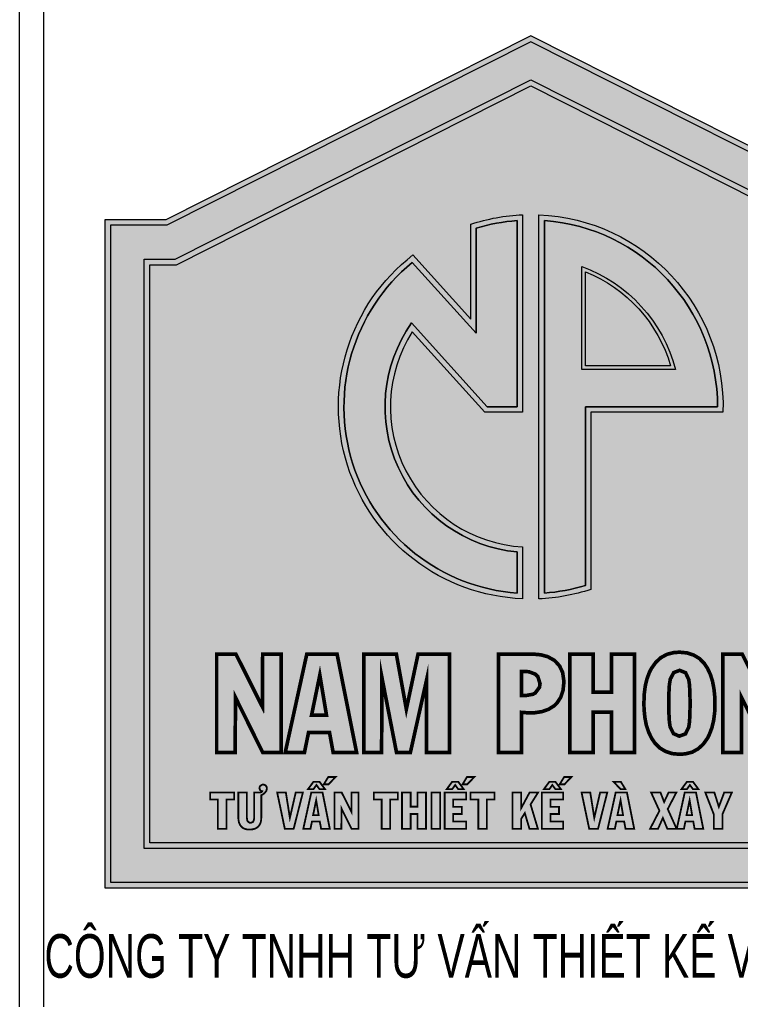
# Model space of a CAD drawing. Header units: millimetres. Extents: x 1832547 to 2001569, y -558009 to -417808.
# Drawn here: x 1998026 to 2000169, y -547328 to -544414 of the extents above; entities that cross this region are included whole.
import ezdxf
from ezdxf.enums import TextEntityAlignment as Align

# ---------------------------------------------------------------- set-up
doc = ezdxf.new("R2010")
doc.units = ezdxf.units.MM
doc.header["$MEASUREMENT"] = 0
doc.layers.get('0').update_dxf_attribs({"linetype": 'CONTINUOUS'})
doc.layers.add('CA.thay 145', color=145, linetype='CONTINUOUS', lineweight=18)
doc.layers.add('NP-HATCH', color=251, linetype='CONTINUOUS', lineweight=15)
doc.styles.add('VH01-VNAVANTH', font='Vhavan.ttf', dxfattribs={"width": 0.8})

# ---------------------------------------------------------------- blocks, each defined once
blk = doc.blocks.new('A$C2d76a15f')
at = {"true_color": 0xf67c37}
h = blk.add_hatch(color=30, dxfattribs=at)
h.dxf.hatch_style = 1
h.paths.add_polyline_path([(26594.47951325135, 11499.10161519989, 0.3930660674406394), (26118.45207761937, 12011.07757274849), (26118.45207761937, 10987.12565765128, 0.05605035453505971), (26231.22985539715, 11008.19836458345), (26231.22985539715, 11499.10161519988)], flags=0)
h.paths.add_polyline_path([(26221.22985539715, 11601.87939297766), (26221.22985539715, 11885.01925934406, -0.2472534304731358), (26478.62900041797, 11601.87939297766)], flags=0)
h.paths.add_polyline_path([(26231.22985539715, 11611.87939297766), (26231.22985539715, 11870.47695557818, -0.229223374032432), (26465.4974852702, 11611.87939297766)], flags=0)
h.paths.add_polyline_path([(26043.84028221668, 12011.07757274849, 0.05605035453506133), (25931.0625044389, 11990.00486581633), (25931.06250443881, 11701.3096375427), (25755.5987711003, 11896.00210111944, 0.6775154528713132), (26043.84028221668, 10987.12565765128), (26043.84028221668, 11100.28709304314, -0.5762315156543153), (25753.63939159336, 11729.71830299087), (25961.47930622888, 11499.10161519989), (26043.84028221653, 11499.10161519988)], flags=0)
h.paths.add_polyline_path([(26081.14617991803, 12502.32965086752), (25081.64718966879, 11998.03045040606), (24926.09163411323, 11998.03045040606), (24926.09163411323, 10192.20930646578), (27236.20072572282, 10192.20930646578), (27236.20072572282, 11998.03045040606), (27080.64517016726, 11998.03045040606)])
h.paths.add_polyline_path([(27058.43299744929, 11904.69711707272), (27142.86739238948, 11904.69711707272), (27142.86739238948, 10285.54263979911), (25019.42496744656, 10285.54263979911), (25019.42496744656, 11904.69711707272), (25103.85936238675, 11904.69711707272), (26081.14617991803, 12397.78912167761)], flags=16)
h.paths.add_polyline_path([(27054.86318397676, 11889.69711707272), (27127.86739238948, 11889.69711707272), (27127.86739238948, 10300.54263979911), (25034.42496744656, 10300.54263979911), (25034.42496744656, 11889.69711707272), (25107.42917585927, 11889.69711707272), (26081.14617991803, 12380.98796520066)], flags=0)
h.paths.add_polyline_path([(26609.26653657085, 11484.10161519989), (26246.22985539715, 11484.10161519988), (26246.22985539715, 10997.22165823666, -0.06899691601444842), (26103.45207761937, 10971.23936229782), (26103.45207761937, 12026.96386810196, -0.4101666006631289)], flags=0)
h.paths.add_polyline_path([(26594.47951325135, 11499.10161519989), (26231.22985539715, 11499.10161519988), (26231.22985539715, 11008.19836458345, -0.05605035453505969), (26118.45207761937, 10987.12565765128), (26118.45207761937, 12011.07757274849, -0.3930660674406394)], flags=0)
h.paths.add_polyline_path([(26058.84028221668, 12026.96386810196), (26058.84028221652, 11484.10161519988), (25954.80499969807, 11484.10161519989), (25755.39964407801, 11705.35941701108, 0.5716902962070296), (26058.84028221668, 11114.19184220433), (26058.84028221668, 10971.23936229782, -0.6987435964651451), (25757.28633201178, 11916.53533451979), (25916.06250443882, 11740.35918929057), (25916.0625044389, 12000.98157216312, -0.0689969160144503)], flags=0)
h.paths.add_polyline_path([(26043.84028221668, 12011.07757274849), (26043.84028221653, 11499.10161519988), (25961.47930622888, 11499.10161519989), (25753.63939159336, 11729.71830299087, 0.5762315156543153), (26043.84028221668, 11100.28709304314), (26043.84028221668, 10987.12565765128, -0.6775154528713121), (25755.5987711003, 11896.00210111944), (25931.06250443881, 11701.3096375427), (25931.0625044389, 11990.00486581633, -0.05605035453506133)], flags=0)
at = {"true_color": 0xfffc00}
h = blk.add_hatch(color=2, dxfattribs=at)
h.dxf.hatch_style = 1
h.paths.add_polyline_path([(26465.4974852702, 11611.87939297766, 0.229223374032432), (26231.22985539715, 11870.47695557818), (26231.22985539715, 11611.87939297766)], flags=0)
h.paths.add_polyline_path([(27127.86739238948, 11889.69711707272), (27054.86318397676, 11889.69711707272), (26081.14617991803, 12380.98796520066), (25107.42917585927, 11889.69711707272), (25034.42496744656, 11889.69711707272), (25034.42496744656, 10300.54263979911), (27127.86739238948, 10300.54263979911)])
h.paths.add_polyline_path([(26246.22985539715, 10997.22165823666, -0.06899691601444842), (26103.45207761937, 10971.23936229782), (26103.45207761937, 12026.96386810196, -0.4101666006631288), (26609.26653657085, 11484.10161519989), (26246.22985539715, 11484.10161519988)], flags=16)
h.paths.add_polyline_path([(26231.22985539715, 11008.19836458345, -0.05605035453505969), (26118.45207761937, 10987.12565765128), (26118.45207761937, 12011.07757274849, -0.3930660674406394), (26594.47951325135, 11499.10161519989), (26231.22985539715, 11499.10161519988)], flags=0)
h.paths.add_polyline_path([(26058.84028221668, 11114.19184220433), (26058.84028221668, 10971.23936229782, -0.6987435964651451), (25757.28633201178, 11916.53533451979), (25916.06250443882, 11740.35918929057), (25916.0625044389, 12000.98157216312, -0.06899691601445028), (26058.84028221668, 12026.96386810196), (26058.84028221652, 11484.10161519988), (25954.80499969807, 11484.10161519989), (25755.39964407801, 11705.35941701108, 0.5716902962070296)], flags=16)
h.paths.add_polyline_path([(26478.62900041797, 11601.87939297766), (26221.22985539715, 11601.87939297766), (26221.22985539715, 11885.01925934406, -0.2472534304731359)], flags=0)
h.paths.add_polyline_path([(26465.4974852702, 11611.87939297766), (26231.22985539715, 11611.87939297766), (26231.22985539715, 11870.47695557818, -0.229223374032432)], flags=0)
h.paths.add_polyline_path([(26043.84028221668, 11100.28709304314), (26043.84028221668, 10987.12565765128, -0.6775154528713122), (25755.5987711003, 11896.00210111944), (25931.06250443881, 11701.3096375427), (25931.0625044389, 11990.00486581633, -0.05605035453506133), (26043.84028221668, 12011.07757274849), (26043.84028221653, 11499.10161519988), (25961.47930622888, 11499.10161519989), (25753.63939159336, 11729.71830299087, 0.5762315156543153)], flags=0)
at = {"true_color": 0xf67c37}
h = blk.add_hatch(color=30, dxfattribs=at)
h.dxf.hatch_style = 1
h.paths.add_polyline_path([(26231.22985539715, 11499.10161519988), (26594.47951325135, 11499.10161519989, 0.3930660674406394), (26118.45207761937, 12011.07757274849), (26118.45207761937, 10987.12565765128, 0.05605035453505967), (26231.22985539715, 11008.19836458345)])
h.paths.add_polyline_path([(26221.22985539715, 11601.87939297766), (26221.22985539715, 11885.01925934406, -0.2472534304731359), (26478.62900041797, 11601.87939297766)], flags=16)
h.paths.add_polyline_path([(26231.22985539715, 11611.87939297766), (26231.22985539715, 11870.47695557818, -0.229223374032432), (26465.4974852702, 11611.87939297766)], flags=0)
h.paths.add_polyline_path([(26043.84028221668, 12011.07757274849, 0.05605035453506133), (25931.0625044389, 11990.00486581633), (25931.06250443881, 11701.3096375427), (25755.5987711003, 11896.00210111944, 0.6775154528713132), (26043.84028221668, 10987.12565765128), (26043.84028221668, 11100.28709304314, -0.5762315156543153), (25753.63939159336, 11729.71830299087), (25961.47930622888, 11499.10161519989), (26043.84028221653, 11499.10161519988)])
at = {"true_color": 0xfffc00}
h = blk.add_hatch(color=2, dxfattribs=at)
h.dxf.hatch_style = 1
h.paths.add_polyline_path([(26465.4974852702, 11611.87939297766, 0.229223374032432), (26231.22985539715, 11870.47695557818), (26231.22985539715, 11611.87939297766)])
at = {"true_color": 0xf67c37}
h = blk.add_hatch(color=30, dxfattribs=at)
h.dxf.hatch_style = 1
h.paths.add_polyline_path([(25548.90761725081, 10819.50678139893), (25465.82444968227, 10819.50678139893), (25406.59290916671, 10549.18834146274), (25459.46401580133, 10549.18834146274), (25470.59477509291, 10604.04708368508), (25528.23620713794, 10604.04708368508), (25538.17438507698, 10549.18834146274), (25602.57377812046, 10549.18834146274)])
h.paths.add_polyline_path([(25478.94284456142, 10651.75033779147), (25501.60189026187, 10761.86534935371), (25519.88813766943, 10651.75033779147)], flags=16)
h.paths.add_polyline_path([(25672.14102369233, 10755.50491547286), (25712.2912625653, 10549.18834146274), (25750.45386585024, 10549.18834146274), (25794.97690301634, 10748.74695447445), (25794.97690301634, 10549.18834146274), (25858.18371470727, 10549.18834146274), (25858.18371470727, 10819.50678139893), (25771.52280308062, 10819.50678139893), (25739.32310655888, 10668.04894961115), (25711.89373544779, 10819.50678139893), (25622.84766111582, 10819.50678139893), (25622.84766111582, 10549.18834146274), (25671.3459694573, 10549.18834146274)])
h.paths.add_polyline_path([(26163.48454098812, 10700.64617325051), (26169.84497486905, 10719.72747489307), (26172.23013757438, 10742.78404771116), (26171.83261045663, 10747.55437312179), (26168.65239351628, 10769.02083746967), (26160.3043240473, 10786.90955776009), (26147.18592916837, 10801.22053399148), (26143.6081851105, 10803.6056966968), (26127.70710040828, 10812.35129328297), (26108.62579876569, 10817.51914581116), (26086.76180730027, 10819.50678139893), (25992.15035332263, 10819.50678139893), (25992.15035332263, 10549.18834146274), (26055.75469213108, 10549.18834146274), (26055.75469213108, 10659.30335302498), (26066.48792430515, 10658.50829878987), (26080.40137341957, 10657.71324455476), (26091.1346055934, 10658.11077167232), (26111.80601570651, 10661.29098861283), (26130.0922631136, 10667.6514224936), (26145.19829358056, 10677.19207331487), (26153.1488359318, 10684.74508854838)])
h.paths.add_polyline_path([(26055.75469213108, 10705.41649866115), (26055.75469213108, 10771.40600017499), (26066.88545142266, 10771.40600017499), (26076.02857512644, 10771.00847305743), (26093.91729541624, 10764.25051205903), (26100.6752564147, 10757.49255106063), (26106.63816317789, 10738.01372230052), (26105.04805470783, 10728.07554436169), (26093.51976829873, 10712.57198677711), (26087.15933441779, 10708.99424271913), (26066.88545142266, 10705.41649866115)], flags=16)
h.paths.add_polyline_path([(26365.8258438228, 10819.50678139893), (26302.61903213163, 10819.50678139893), (26302.61903213163, 10714.55962236488), (26252.53061532009, 10714.55962236488), (26252.53061532009, 10819.50678139893), (26188.9262765114, 10819.50678139893), (26188.9262765114, 10549.18834146274), (26252.53061532009, 10549.18834146274), (26252.53061532009, 10660.09840726008), (26302.61903213163, 10660.09840726008), (26302.61903213163, 10549.18834146274), (26365.8258438228, 10549.18834146274)])
h.paths.add_polyline_path([(26587.24844829983, 10684.34756143083), (26586.85092118232, 10701.44122748563), (26584.465758477, 10724.10027318616), (26580.49048730138, 10745.16921041648), (26574.52758053819, 10763.85298494148), (26566.57703818696, 10780.54912387871), (26558.22896871845, 10793.26999164042), (26544.71304672154, 10807.18344075478), (26528.81196201954, 10816.72409157606), (26510.52571461199, 10822.68699833936), (26489.85430449935, 10824.67463392712), (26473.95321979712, 10823.48205257446), (26455.26944527205, 10818.71172716382), (26438.57330633503, 10809.5686034601), (26424.65985722061, 10796.84773569839), (26412.73404369236, 10780.15159675887), (26407.16866404832, 10769.41836458722), (26400.41070304986, 10751.13211717978), (26395.64037763922, 10731.25576130211), (26392.85768781638, 10708.59671560158), (26392.06263358112, 10684.34756143083), (26392.46016069887, 10667.25389537604), (26394.84532340419, 10644.19732255796), (26398.82059457957, 10623.52591244519), (26405.18102846051, 10604.84213792019), (26413.13157081151, 10588.14599898295), (26421.87716739777, 10575.42513122125), (26435.39308939444, 10561.51168210688), (26451.29417409667, 10551.97103128561), (26469.58042150399, 10546.00812452231), (26489.85430449935, 10544.02048893454), (26505.75538920135, 10545.2130702872), (26524.83669084393, 10549.98339569784), (26541.13530266367, 10559.12651940157), (26555.04875177809, 10571.84738716327), (26566.97456530471, 10588.5435261005), (26572.14241783287, 10599.27675827444), (26578.90037883132, 10617.16547856434), (26583.67070424197, 10637.43936155955), (26586.4533940648, 10659.70088014254)])
h.paths.add_polyline_path([(26460.83482491796, 10713.76456812977), (26462.02740627051, 10735.23103247764), (26464.41256897583, 10749.54200870956), (26464.41256897583, 10750.33706294467), (26473.95321979712, 10768.62331035212), (26490.26465507237, 10774.74009858026), (26506.55044343661, 10768.22578323456), (26515.29604002264, 10749.14448159201), (26517.28367561044, 10734.83350536009), (26518.47625696322, 10713.36704101221), (26518.88200877968, 10683.74715840501), (26518.47625696322, 10654.53302761434), (26517.28367561044, 10633.06656326647), (26515.29604002264, 10619.1531141521), (26515.29604002264, 10618.75558703455), (26506.15291631909, 10600.07181250955), (26489.20591978578, 10593.87169182663), (26473.15816556209, 10600.86686674465), (26464.01504185831, 10619.55064126966), (26462.02740627051, 10633.46409038402), (26460.83482491796, 10655.32808184944), (26460.42901598558, 10684.95213392211)], flags=16)
h.paths.add_polyline_path([(26660.39343792958, 10700.24864613296), (26735.12853602961, 10549.18834146274), (26786.01200707642, 10549.18834146274), (26786.01200707642, 10819.50678139893), (26735.12853602961, 10819.50678139893), (26734.73100891209, 10674.409383492), (26661.98354639987, 10819.50678139893), (26609.11243976525, 10819.50678139893), (26609.11243976525, 10549.18834146274), (26659.99591081206, 10549.18834146274)])
h.paths.add_polyline_path([(26873.4679729381, 10710.58435118935), (26875.4556085259, 10732.05081553722), (26878.24637582282, 10748.39673827668), (26888.57400340529, 10768.22578323456), (26903.68003387226, 10774.58621711541), (26912.82315757604, 10773.39363576275), (26926.33907957271, 10760.67276800105), (26929.91682363081, 10747.95190023935), (26931.10940498336, 10722.90769183349), (26992.72610820423, 10722.90769183349), (26991.93105396897, 10740.79641212339), (26987.95578279359, 10762.26287647126), (26980.80029467762, 10780.94665099627), (26970.86211673881, 10796.45020858084), (26959.33383032971, 10807.97849498989), (26943.03521850997, 10817.12161869361), (26924.3514439849, 10822.68699833936), (26902.48745251948, 10824.67463392712), (26883.4061508769, 10823.08452545691), (26865.11990346958, 10817.51914581116), (26848.82129164984, 10808.37602210744), (26835.30536965293, 10795.25762722818), (26824.17461036321, 10778.16396117588), (26817.81417648064, 10764.25051205903), (26811.85126971745, 10745.96426465158), (26807.87599854184, 10725.29285453881), (26805.093308719, 10702.63380883828), (26804.29825448397, 10677.58960043243), (26804.69578160148, 10659.30335302498), (26807.08094430681, 10635.84925308934), (26811.45374259994, 10615.17784297657), (26817.81417648064, 10596.89159556912), (26825.76471883187, 10581.38803798455), (26828.94493577362, 10576.61771257197), (26842.06333065138, 10562.30673634199), (26857.5668882361, 10552.36855840316), (26875.85313564342, 10546.00812452231), (26896.92207287381, 10544.02048893454), (26907.65530504764, 10544.81554316965), (26926.73660669023, 10551.1759770505), (26936.67478462903, 10556.74135669625), (26951.78081509623, 10570.65480581061), (26964.50168285787, 10544.02048893454), (26990.34094549891, 10544.02048893454), (26990.34094549891, 10683.55250719572), (26903.68003387226, 10683.55250719572), (26903.68003387226, 10638.23441579466), (26935.48220327649, 10638.23441579466), (26935.08467615897, 10629.48881920849), (26927.929188043, 10609.61246333082), (26921.96628127958, 10601.26439386221), (26904.7089275882, 10593.86838513733), (26887.38142205252, 10600.4693396271), (26877.45722747979, 10619.07720445115), (26874.66055429087, 10634.25914461913), (26873.4679729381, 10656.12313608455), (26872.67291870307, 10684.34756143083)])
h.paths.add_polyline_path([(25395.06462275761, 10819.50678139893), (25344.57867882855, 10819.50678139893), (25343.78362459329, 10674.409383492), (25271.03616208107, 10819.50678139893), (25218.16505544645, 10819.50678139893), (25218.16505544645, 10549.18834146274), (25269.04852649326, 10549.18834146274), (25269.84358072852, 10700.24864613296), (25344.57867882855, 10549.18834146274), (25395.06462275761, 10549.18834146274)])
h = blk.add_hatch(color=30, dxfattribs=at)
h.dxf.hatch_style = 1
h.paths.add_polyline_path([(26860.7837389924, 10439.05578105475), (26841.00033766589, 10439.05578105475), (26841.00033766589, 10339.03355647091), (26859.89956463151, 10339.03355647091), (26860.23113001673, 10394.95758480177), (26888.08262238721, 10339.03355647091), (26906.98184935259, 10339.03355647091), (26906.98184935259, 10439.05578105475), (26888.08262238721, 10439.05578105475), (26887.75105700175, 10385.45271042142)])
h.paths.add_polyline_path([(25245.06561612919, 10419.71446690871), (25266.06475720205, 10419.71446690871), (25266.06475720205, 10439.05578105475), (25200.19376731035, 10439.05578105475), (25200.19376731035, 10419.71446690871), (25221.41395197342, 10419.71446690871), (25221.41395197342, 10339.03355647091), (25245.06561612919, 10339.03355647091)])
h.paths.add_polyline_path([(25338.89862018637, 10356.16443471456), (25340.33540352293, 10363.01678601201), (25340.88801249861, 10370.75331167043), (25340.88801249861, 10431.76134257681), (25345.52992789353, 10434.08230027434), (25350.4871061095, 10438.06959579586), (25354.70323688862, 10443.80821824492), (25356.14002022519, 10449.99743877166), (25355.47688945452, 10453.97622339599), (25353.37697534705, 10457.62344263495), (25349.95079969847, 10460.16544392272), (25345.86149327899, 10460.93909648856), (25343.54053558152, 10460.6075311032), (25338.01444582547, 10457.07083365936), (25336.24609710345, 10454.08674519111), (25335.58296633278, 10450.88161313262), (25338.01444582547, 10444.91343619613), (25340.44592531816, 10443.36613106444), (25343.20897019607, 10442.48195670348), (25341.66166506428, 10440.27152080107), (25338.78809839114, 10439.05578105475), (25321.2151329671, 10439.05578105475), (25321.2151329671, 10371.08487705579), (25320.99408937687, 10366.44296166074), (25319.33626245008, 10360.36426292912), (25317.34687013784, 10357.60121805112), (25311.48921499657, 10355.61182573895), (25308.06303934775, 10356.16443471456), (25303.3106021576, 10359.81165395352), (25302.20538420649, 10362.35365524129), (25301.21068805036, 10369.64809371922), (25301.21068805036, 10439.05578105475), (25277.5590238946, 10439.05578105475), (25277.5590238946, 10370.75331167043), (25278.11163287027, 10363.34835139737), (25279.54841620684, 10356.49600009992), (25281.97989569953, 10350.63834495854), (25285.40607134811, 10345.77538597325), (25289.60589956282, 10342.01764493916), (25294.91094572841, 10339.25460006115), (25301.21068805036, 10337.59677313435), (25308.61564832343, 10337.15468595387), (25309.05773550388, 10337.15468595387), (25316.35217398195, 10337.70729492947), (25322.65191630366, 10339.25460006115), (25328.06748426449, 10341.90712314404), (25332.59887786442, 10345.55434238301), (25332.81992145464, 10345.77538597325), (25336.35661889868, 10350.4173013683)])
h.paths.add_polyline_path([(25408.30630752187, 10439.05578105475), (25384.43359977588, 10439.05578105475), (25405.43274084874, 10339.03355647091), (25429.63701398018, 10339.03355647091), (25455.05702685774, 10439.05578105475), (25435.38414732645, 10439.05578105475), (25419.35848703398, 10369.42705012899)])
h.paths.add_polyline_path([(25500.70252824225, 10468.56510035186), (25484.23478076956, 10468.56510035186), (25469.2038166332, 10448.22909004973), (25484.23478076956, 10448.22909004973), (25492.30287181329, 10459.61283494712), (25500.70252824248, 10448.22909004973), (25515.73349237884, 10448.22909004973)])
h.paths.add_polyline_path([(25544.80072449543, 10481.71719397117), (25524.90680137369, 10481.71719397117), (25512.52836032025, 10461.49170546417), (25525.68045393959, 10461.49170546417)])
h.paths.add_polyline_path([(25509.10218467167, 10439.05578105475), (25478.15608203783, 10439.05578105475), (25456.16224480885, 10339.03355647091), (25475.83512434037, 10339.03355647091), (25480.03495255484, 10359.25904497792), (25501.47618080838, 10359.25904497792), (25505.23392184241, 10339.03355647091), (25529.1066295884, 10339.03355647091)])
h.paths.add_polyline_path([(25498.38157054502, 10376.94253219716), (25483.12956281821, 10376.94253219716), (25491.52921924739, 10417.72507459654)], flags=16)
h.paths.add_polyline_path([(25561.60003735357, 10439.05578105475), (25541.92715782229, 10439.05578105475), (25541.92715782229, 10339.03355647091), (25560.82638478791, 10339.03355647091), (25561.15795017312, 10394.95758480177), (25588.89892074838, 10339.03355647091), (25607.79814771399, 10339.03355647091), (25607.79814771399, 10439.05578105475), (25588.89892074838, 10439.05578105475), (25588.67787715815, 10385.45271042142)])
h.paths.add_polyline_path([(25715.99898513662, 10439.05578105475), (25650.12799524492, 10439.05578105475), (25650.12799524492, 10419.71446690871), (25671.34817990823, 10419.71446690871), (25671.34817990823, 10339.03355647091), (25694.99984406376, 10339.03355647091), (25694.99984406376, 10419.71446690871), (25715.99898513662, 10419.71446690871)])
h.paths.add_polyline_path([(25751.14491598494, 10439.05578105475), (25727.49325182917, 10439.05578105475), (25727.49325182917, 10339.03355647091), (25751.14491598494, 10339.03355647091), (25751.14491598494, 10380.03714246053), (25769.82309936033, 10380.03714246053), (25769.82309936033, 10339.03355647091), (25793.4747635161, 10339.03355647091), (25793.4747635161, 10439.05578105475), (25769.82309936033, 10439.05578105475), (25769.82309936033, 10400.26263096754), (25751.14491598494, 10400.26263096754)])
h.paths.add_polyline_path([(25832.04687001299, 10439.05578105475), (25808.39520585722, 10439.05578105475), (25808.39520585722, 10339.03355647091), (25832.04687001299, 10339.03355647091)])
h.paths.add_polyline_path([(25903.44394966074, 10439.05578105475), (25844.64635465666, 10439.05578105475), (25844.64635465666, 10339.03355647091), (25903.44394966074, 10339.03355647091), (25903.44394966074, 10359.25904497792), (25868.1874970172, 10359.25904497792), (25868.1874970172, 10380.03714246053), (25891.83916117297, 10380.03714246053), (25891.83916117297, 10399.4889784017), (25868.1874970172, 10399.4889784017), (25868.1874970172, 10419.71446690871), (25903.44394966074, 10419.71446690871)])
h.paths.add_polyline_path([(25881.89219961198, 10468.56510035186), (25865.31393034429, 10468.56510035186), (25850.39348800293, 10448.22909004973), (25865.31393034429, 10448.22909004973), (25873.49254318303, 10459.61283494712), (25881.89219961222, 10448.22909004973), (25896.81264195334, 10448.22909004973)])
h.paths.add_polyline_path([(25925.99039586516, 10481.71719397117), (25905.98595094843, 10481.71719397117), (25893.71803168998, 10461.49170546417), (25906.87012530932, 10461.49170546417)])
h.paths.add_polyline_path([(25981.58285881066, 10439.05578105475), (25915.71186891896, 10439.05578105475), (25915.71186891896, 10419.71446690871), (25937.04257537727, 10419.71446690871), (25937.04257537727, 10339.03355647091), (25960.58371773781, 10339.03355647091), (25960.58371773781, 10419.71446690871), (25981.58285881066, 10419.71446690871)])
h.paths.add_polyline_path([(26054.85880897543, 10439.05578105475), (26031.20714481966, 10439.05578105475), (26031.20714481966, 10339.03355647091), (26054.85880897543, 10339.03355647091), (26054.85880897543, 10366.55348345586), (26064.80577053618, 10382.35810015806), (26077.7368205653, 10339.03355647091), (26100.83587574539, 10339.03355647091), (26080.61038723843, 10406.23080790403), (26101.27796292584, 10439.05578105475), (26077.95786415552, 10439.05578105475), (26054.85880897543, 10396.06280275297)])
h.paths.add_polyline_path([(26170.35408487613, 10439.05578105475), (26111.55648987204, 10439.05578105475), (26111.55648987204, 10339.03355647091), (26170.35408487613, 10339.03355647091), (26170.35408487613, 10359.25904497792), (26135.20815402781, 10359.25904497792), (26135.20815402781, 10380.03714246053), (26158.85981818358, 10380.03714246053), (26158.85981818358, 10399.4889784017), (26135.20815402781, 10399.4889784017), (26135.20815402781, 10419.71446690871), (26170.35408487613, 10419.71446690871)])
h.paths.add_polyline_path([(26148.8023348276, 10468.56510035186), (26132.33458735467, 10468.56510035186), (26117.30362321831, 10448.22909004973), (26132.33458735467, 10448.22909004973), (26140.40267839841, 10459.61283494712), (26148.8023348276, 10448.22909004973), (26163.83329896395, 10448.22909004973)])
h.paths.add_polyline_path([(26192.90053108054, 10481.71719397117), (26173.00660795904, 10481.71719397117), (26160.6281669056, 10461.49170546417), (26173.78026052494, 10461.49170546417)])
h.paths.add_polyline_path([(26291.37545053288, 10439.05578105475), (26271.70257100136, 10439.05578105475), (26255.67691070888, 10369.42705012899), (26244.62473119701, 10439.05578105475), (26220.75202345102, 10439.05578105475), (26241.75116452388, 10339.03355647091), (26265.95543765509, 10339.03355647091)])
h.paths.add_polyline_path([(26345.42060834658, 10439.05578105475), (26314.47450571297, 10439.05578105475), (26292.37014668877, 10339.03355647091), (26312.15354801551, 10339.03355647091), (26316.35337622998, 10359.25904497792), (26337.79460448329, 10359.25904497792), (26341.55234551732, 10339.03355647091), (26365.42505326331, 10339.03355647091)])
h.paths.add_polyline_path([(26327.84764292253, 10417.72507459654), (26334.69999421993, 10376.94253219716), (26319.44798649335, 10376.94253219716)], flags=16)
h.paths.add_polyline_path([(26328.62129548843, 10468.56510035186), (26308.72737236669, 10468.56510035186), (26327.84764292253, 10448.22909004973), (26340.99973654187, 10448.22909004973)])
h.paths.add_polyline_path([(26481.14137275423, 10439.05578105475), (26459.92118809115, 10439.05578105475), (26447.54274703771, 10412.97263740637), (26437.59578547696, 10439.05578105475), (26411.84420721395, 10439.05578105475), (26434.72221880382, 10388.76836427528), (26408.97064054081, 10339.03355647091), (26430.74343417933, 10339.03355647091), (26444.1165713889, 10369.09548474363), (26456.49501244257, 10339.03355647091), (26481.91502532013, 10339.03355647091), (26457.48970859846, 10393.5208014652)])
h.paths.add_polyline_path([(26535.18653056816, 10439.05578105475), (26504.24042793432, 10439.05578105475), (26482.24659070558, 10339.03355647091), (26501.91947023686, 10339.03355647091), (26506.11929845157, 10359.25904497792), (26527.67104849987, 10359.25904497792), (26531.3182677389, 10339.03355647091), (26555.1909754849, 10339.03355647091)])
h.paths.add_polyline_path([(26517.61356514389, 10417.72507459654), (26524.46591644151, 10376.94253219716), (26509.21390871493, 10376.94253219716)], flags=16)
h.paths.add_polyline_path([(26526.78687413898, 10468.56510035186), (26510.31912666605, 10468.56510035186), (26495.28816252969, 10448.22909004973), (26510.31912666605, 10448.22909004973), (26518.38721770979, 10459.61283494712), (26526.78687413898, 10448.22909004973), (26541.81783827533, 10448.22909004973)])
h.paths.add_polyline_path([(26585.58446914283, 10439.05578105475), (26560.71706524095, 10439.05578105475), (26584.36872939672, 10378.15827194349), (26584.36872939672, 10339.03355647091), (26607.90987175726, 10339.03355647091), (26607.90987175726, 10379.48453348493), (26633.66145002026, 10439.05578105475), (26612.66230894741, 10439.05578105475), (26597.9629101965, 10399.71002199194)])
h.paths.add_polyline_path([(26747.27785540395, 10382.80018733854), (26747.60942078917, 10390.75775658719), (26747.49889899417, 10394.84706300665), (26746.8357682235, 10402.36254507483), (26745.39898488693, 10409.21489637228), (26743.29907077946, 10415.40411689902), (26740.53602590155, 10420.93020665503), (26737.10985025274, 10425.90368743544), (26734.67837076028, 10428.44568872321), (26730.03645536512, 10432.31395155242), (26724.7314091993, 10435.29804002066), (26718.87375405803, 10437.39795412795), (26712.24244635086, 10438.61369387427), (26705.05852966801, 10439.05578105475), (26679.30695140501, 10439.05578105475), (26679.30695140501, 10339.03355647091), (26707.93209634115, 10339.03355647091), (26712.02140276063, 10339.25460006115), (26718.6527104678, 10340.24929621724), (26724.6208874043, 10342.34921032452), (26729.9259335699, 10345.33329879277), (26734.56784896505, 10349.3120834171), (26738.54663358931, 10354.28556419751), (26740.31498231133, 10357.15913087064), (26742.96750539424, 10362.57469883153), (26744.95689770625, 10368.65339756315), (26746.39368104282, 10375.39522706548)])
h.paths.add_polyline_path([(26702.95861556054, 10421.37229383551), (26705.05852966801, 10421.37229383551), (26705.39009505323, 10421.37229383551), (26711.46879378496, 10420.04603229407), (26716.11070917988, 10416.50933485022), (26719.5368848287, 10410.65167970884), (26720.75262457504, 10406.45185149428), (26721.74732073116, 10399.71002199194), (26722.07888611638, 10391.64193094816), (26722.07888611638, 10389.32097325063), (26721.85784252616, 10381.03183861661), (26721.08418996049, 10374.29000911428), (26719.97897200914, 10369.09548474363), (26719.31584123847, 10367.10609243146), (26716.11070917988, 10361.35895908521), (26711.46879378496, 10357.93278343648), (26705.61113864346, 10356.71704369015), (26702.95861556054, 10356.71704369015)], flags=16)
h.paths.add_polyline_path([(26783.30796061316, 10439.05578105475), (26759.65629645739, 10439.05578105475), (26759.65629645739, 10370.75331167043), (26760.09838363784, 10363.34835139737), (26761.53516697441, 10356.49600009992), (26763.9666464671, 10350.63834495854), (26767.39282211567, 10345.77538597325), (26771.70317212538, 10342.01764493916), (26777.00821829121, 10339.25460006115), (26783.30796061316, 10337.59677313435), (26790.602399091, 10337.15468595387), (26791.15500806667, 10337.15468595387), (26798.33892474951, 10337.70729492947), (26804.74918886646, 10339.25460006115), (26810.16475682728, 10341.90712314404), (26814.5464647531, 10345.43386366964), (26818.34336966625, 10350.4173013683), (26820.88537095393, 10356.16443471456), (26822.43267608573, 10363.01678601201), (26822.98528506117, 10370.75331167043), (26822.98528506117, 10431.76134257681), (26827.62720045633, 10434.08230027434), (26832.6006812367, 10438.17160669379), (26832.82172482693, 10438.39265028403), (26836.68998765619, 10443.80821824492), (26838.12677099276, 10449.99743877166), (26837.46364022209, 10453.97622339599), (26835.36372611485, 10457.62344263495), (26831.93755046603, 10460.16544392272), (26827.95876584178, 10460.93909648856), (26825.52728634909, 10460.6075311032), (26820.00119659304, 10457.07083365936), (26818.34336966625, 10454.08674519111), (26817.68023889558, 10450.88161313262), (26820.00119659304, 10444.91343619613), (26822.54319788072, 10443.36613106444), (26825.30624275887, 10442.48195670348), (26823.75893762707, 10440.27152080107), (26820.88537095393, 10439.05578105475), (26803.20188373466, 10439.05578105475), (26803.20188373466, 10371.08487705579), (26802.98084014444, 10366.44296166074), (26801.43353501287, 10360.36426292912), (26799.33362090564, 10357.60121805112), (26793.47596576413, 10355.61182573895), (26790.16031191055, 10356.16443471456), (26785.4078747204, 10359.81165395352), (26784.30265676928, 10362.35365524129), (26783.30796061316, 10369.64809371922)])
h.paths.add_polyline_path([(26983.0208443955, 10388.76836427503), (26950.74848022032, 10388.76836427503), (26950.74848022032, 10371.96905141675), (26962.57431229809, 10371.96905141675), (26962.24274691287, 10367.76922320218), (26959.81126742018, 10361.35895908521), (26956.82717895181, 10357.60121805112), (26951.30108919599, 10355.61182573895), (26949.09065329353, 10355.8328693292), (26944.11717251315, 10358.5959142072), (26941.02256224979, 10364.67461293882), (26940.58047506911, 10366.7745270461), (26939.80682250344, 10372.41113859723), (26939.364735323, 10379.81609887028), (26939.25421352777, 10389.09992966037), (26939.25421352777, 10392.9681924896), (26939.58577891322, 10400.92576173825), (26940.24890968389, 10407.55706944548), (26941.35412763501, 10412.75159381613), (26942.12778020091, 10415.2935951039), (26945.66447764471, 10420.70916306479), (26950.74848022032, 10422.47751178671), (26954.9483084348, 10421.70385922087), (26959.14813664951, 10417.28298741606), (26959.2586584445, 10417.17246562094), (26960.58491998607, 10411.64637586493), (26961.02700716652, 10403.35724123091), (26983.79449696116, 10403.35724123091), (26983.79449696116, 10405.56767713331), (26983.13136619049, 10413.08315920149), (26981.58406105893, 10419.82498870383), (26979.04205977101, 10425.57212205008), (26975.72640591743, 10430.65612462561), (26973.95805719564, 10432.53499514266), (26969.31614180048, 10436.29273617674), (26963.79005204443, 10438.94525925963), (26957.37978792749, 10440.49256439132), (26950.19587124464, 10441.04517336692), (26945.88552123494, 10440.82412977668), (26939.58577891322, 10439.60839003035), (26933.94916736194, 10437.28743233283), (26928.97568658157, 10433.8612566841), (26924.66533657186, 10429.32986308417), (26921.12863912479, 10423.803773323), (26919.69185579148, 10420.93020665503), (26917.59194168424, 10415.2935951039), (26915.93411475745, 10408.99385278204), (26914.71837501111, 10402.14150148458), (26913.94472244521, 10394.6260194164), (26913.72367885499, 10386.55792837263), (26913.83420065021, 10383.24227451902), (26914.27628783066, 10375.28470527035), (26915.38150578178, 10368.10078858754), (26916.92881091357, 10361.69052447057), (26919.02872502081, 10355.94339112431), (26921.79176989826, 10350.85938854982), (26925.21794554753, 10346.32799494885), (26929.85986094246, 10342.34921032452), (26935.16490710829, 10339.36512185627), (26941.35412763501, 10337.70729492947), (26948.0959571374, 10337.15468595387), (26953.06943791778, 10337.59677313435), (26959.2586584445, 10339.80720903676), (26963.79005204443, 10342.34921032452), (26968.65301102981, 10346.88060392445), (26973.29492642474, 10337.15468595387), (26983.0208443955, 10337.15468595387)])
h.paths.add_polyline_path([(26799.88622988108, 10333.39694491978), (26783.30796061316, 10333.39694491978), (26783.30796061316, 10315.71345770054), (26799.88622988108, 10315.71345770054)])
at = {"layer": 'NP-HATCH'}
h = blk.add_hatch(color=256, dxfattribs=at)
h.dxf.hatch_style = 1
h.paths.add_polyline_path([(27251.20072572282, 12013.03045040606), (27084.21498363979, 12013.03045040606), (26081.14617991803, 12519.13080734447), (25078.07737619626, 12013.03045040606), (24911.09163411323, 12013.03045040606), (24911.09163411323, 10177.20930646578), (27251.20072572282, 10177.20930646578)])
h.paths.add_polyline_path([(27236.20072572282, 10192.20930646578), (24926.09163411323, 10192.20930646578), (24926.09163411323, 11998.03045040606), (25081.64718966879, 11998.03045040606), (26081.14617991803, 12502.32965086752), (27080.64517016726, 11998.03045040606), (27236.20072572282, 11998.03045040606)], flags=16)
h.paths.add_polyline_path([(27142.86739238948, 10285.54263979911), (25019.42496744656, 10285.54263979911), (25019.42496744656, 11904.69711707272), (25103.85936238675, 11904.69711707272), (26081.14617991803, 12397.78912167761), (27058.43299744929, 11904.69711707272), (27142.86739238948, 11904.69711707272)], flags=0)
h.paths.add_polyline_path([(27127.86739238948, 10300.54263979911), (25034.42496744656, 10300.54263979911), (25034.42496744656, 11889.69711707272), (25107.42917585927, 11889.69711707272), (26081.14617991803, 12380.98796520066), (27054.86318397676, 11889.69711707272), (27127.86739238948, 11889.69711707272)], flags=0)
h.paths.add_polyline_path([(26246.22985539715, 10997.22165823666, -0.06899691601444846), (26103.45207761937, 10971.23936229782), (26103.45207761937, 12026.96386810196, -0.4101666006631289), (26609.26653657085, 11484.10161519989), (26246.22985539715, 11484.10161519988)], flags=0)
h.paths.add_polyline_path([(26231.22985539715, 11008.19836458345, -0.05605035453505969), (26118.45207761937, 10987.12565765128), (26118.45207761937, 12011.07757274849, -0.3930660674406394), (26594.47951325135, 11499.10161519989), (26231.22985539715, 11499.10161519988)], flags=0)
h.paths.add_polyline_path([(26058.84028221668, 10971.23936229782, -0.6987435964651448), (25757.28633201178, 11916.53533451979), (25916.06250443882, 11740.35918929057), (25916.0625044389, 12000.98157216312, -0.06899691601445034), (26058.84028221668, 12026.96386810196), (26058.84028221652, 11484.10161519988), (25954.80499969807, 11484.10161519989), (25755.39964407801, 11705.35941701108, 0.5716902962070296), (26058.84028221668, 11114.19184220433)], flags=0)
h.paths.add_polyline_path([(26043.84028221668, 10987.12565765128, -0.6775154528713118), (25755.5987711003, 11896.00210111944), (25931.06250443881, 11701.3096375427), (25931.0625044389, 11990.00486581633, -0.05605035453506133), (26043.84028221668, 12011.07757274849), (26043.84028221653, 11499.10161519988), (25961.47930622888, 11499.10161519989), (25753.63939159336, 11729.71830299087, 0.5762315156543151), (26043.84028221668, 11100.28709304314)], flags=0)
h.paths.add_polyline_path([(26478.62900041797, 11601.87939297766), (26221.22985539715, 11601.87939297766), (26221.22985539715, 11885.01925934406, -0.2472534304731359)], flags=0)
h.paths.add_polyline_path([(26465.4974852702, 11611.87939297766), (26231.22985539715, 11611.87939297766), (26231.22985539715, 11870.47695557818, -0.229223374032432)], flags=0)
h.paths.add_polyline_path([(26103.45207761937, 12026.96386810196), (26103.45207761937, 10971.23936229782, 0.06899691601444842), (26246.22985539715, 10997.22165823666), (26246.22985539715, 11484.10161519988), (26609.26653657085, 11484.10161519989, 0.4101666006631289)], flags=0)
h.paths.add_polyline_path([(26058.84028221668, 12026.96386810196, 0.06899691601445025), (25916.0625044389, 12000.98157216312), (25916.06250443882, 11740.35918929057), (25757.28633201178, 11916.53533451979, 0.6987435964651468), (26058.84028221668, 10971.23936229782), (26058.84028221668, 11114.19184220433, -0.5716902962070273), (25755.39964407801, 11705.35941701108), (25954.80499969807, 11484.10161519989), (26058.84028221652, 11484.10161519988)], flags=0)
h = blk.add_hatch(color=256, dxfattribs=at)
h.dxf.hatch_style = 1
h.paths.add_polyline_path([(25103.85936238675, 11904.69711707272), (25019.42496744656, 11904.69711707272), (25019.42496744656, 10285.54263979911), (27142.86739238948, 10285.54263979911), (27142.86739238948, 11904.69711707272), (27058.43299744929, 11904.69711707272), (26081.14617991803, 12397.78912167761)])
h.paths.add_polyline_path([(27127.86739238948, 11889.69711707272), (27054.86318397676, 11889.69711707272), (26081.14617991803, 12380.98796520066), (25107.42917585927, 11889.69711707272), (25034.42496744656, 11889.69711707272), (25034.42496744656, 10300.54263979911), (27127.86739238948, 10300.54263979911)], flags=16)
h.paths.add_polyline_path([(26058.84028221668, 12026.96386810196), (26058.84028221652, 11484.10161519988), (25954.80499969807, 11484.10161519989), (25755.39964407801, 11705.35941701108, 0.5716902962070296), (26058.84028221668, 11114.19184220433), (26058.84028221668, 10971.23936229782, -0.6987435964651451), (25757.28633201178, 11916.53533451979), (25916.06250443882, 11740.35918929057), (25916.0625044389, 12000.98157216312, -0.06899691601445028)], flags=0)
h.paths.add_polyline_path([(26103.45207761937, 12026.96386810196, -0.4101666006631288), (26609.26653657085, 11484.10161519989), (26246.22985539715, 11484.10161519988), (26246.22985539715, 10997.22165823666, -0.06899691601444842), (26103.45207761937, 10971.23936229782)], flags=0)
h.paths.add_polyline_path([(26043.84028221668, 12011.07757274849), (26043.84028221653, 11499.10161519988), (25961.47930622888, 11499.10161519989), (25753.63939159336, 11729.71830299087, 0.5762315156543153), (26043.84028221668, 11100.28709304314), (26043.84028221668, 10987.12565765128, -0.6775154528713122), (25755.5987711003, 11896.00210111944), (25931.06250443881, 11701.3096375427), (25931.0625044389, 11990.00486581633, -0.05605035453506135)], flags=0)
h.paths.add_polyline_path([(26118.45207761937, 12011.07757274849, -0.3930660674406394), (26594.47951325135, 11499.10161519989), (26231.22985539715, 11499.10161519988), (26231.22985539715, 11008.19836458345, -0.05605035453505968), (26118.45207761937, 10987.12565765128)], flags=0)
h.paths.add_polyline_path([(26221.22985539715, 11885.01925934406, -0.247253430473136), (26478.62900041797, 11601.87939297766), (26221.22985539715, 11601.87939297766)], flags=0)
h.paths.add_polyline_path([(26231.22985539715, 11870.47695557818, -0.229223374032432), (26465.4974852702, 11611.87939297766), (26231.22985539715, 11611.87939297766)], flags=0)
h = blk.add_hatch(color=256, dxfattribs=at)
h.dxf.hatch_style = 1
h.paths.add_polyline_path([(26103.45207761937, 12026.96386810196), (26103.45207761937, 10971.23936229782, 0.06899691601444842), (26246.22985539715, 10997.22165823666), (26246.22985539715, 11484.10161519988), (26609.26653657085, 11484.10161519989, 0.4101666006631289)])
h.paths.add_polyline_path([(26118.45207761937, 12011.07757274849), (26118.45207761937, 10987.12565765128, 0.05605035453505965), (26231.22985539715, 11008.19836458345), (26231.22985539715, 11499.10161519988), (26594.47951325135, 11499.10161519989, 0.3930660674406394)], flags=16)
h.paths.add_polyline_path([(26221.22985539715, 11885.01925934406, -0.247253430473136), (26478.62900041797, 11601.87939297766), (26221.22985539715, 11601.87939297766)], flags=0)
h.paths.add_polyline_path([(26231.22985539715, 11870.47695557818, -0.2292233740324321), (26465.4974852702, 11611.87939297766), (26231.22985539715, 11611.87939297766)], flags=0)
h.paths.add_polyline_path([(26058.84028221668, 12026.96386810196, 0.06899691601445025), (25916.0625044389, 12000.98157216312), (25916.06250443882, 11740.35918929057), (25757.28633201178, 11916.53533451979, 0.6987435964651451), (26058.84028221668, 10971.23936229782), (26058.84028221668, 11114.19184220433, -0.5716902962070296), (25755.39964407801, 11705.35941701108), (25954.80499969807, 11484.10161519989), (26058.84028221652, 11484.10161519988)])
h.paths.add_polyline_path([(26043.84028221668, 11100.28709304314, -0.5762315156543153), (25753.63939159336, 11729.71830299087), (25961.47930622888, 11499.10161519989), (26043.84028221653, 11499.10161519988), (26043.84028221668, 12011.07757274849, 0.05605035453506132), (25931.0625044389, 11990.00486581633), (25931.06250443881, 11701.3096375427), (25755.5987711003, 11896.00210111944, 0.6775154528713122), (26043.84028221668, 10987.12565765128)], flags=16)
h = blk.add_hatch(color=256, dxfattribs=at)
h.dxf.hatch_style = 1
h.paths.add_polyline_path([(26221.22985539715, 11885.01925934406), (26221.22985539715, 11601.87939297766), (26478.62900041797, 11601.87939297766, 0.2472534304731358)])
h.paths.add_polyline_path([(26231.22985539715, 11870.47695557818), (26231.22985539715, 11611.87939297766), (26465.4974852702, 11611.87939297766, 0.229223374032432)], flags=16)
at = {"linetype": 'Continuous', "lineweight": 18, "ltscale": 100}
for p, q in [((24676.75177632621, 545.7098463290749), (24676.75177632621, 19219.63984569728)), ((24743.30177632347, 545.7098463290749), (24743.30177632347, 19219.63984569728))]:
    blk.add_line(p, q, dxfattribs=at)
for points in [[(27251.20072572282, 12013.03045040606), (27084.21498363979, 12013.03045040606), (26081.14617991803, 12519.13080734447), (25078.07737619626, 12013.03045040606), (24911.09163411323, 12013.03045040606), (24911.09163411323, 10177.20930646578), (27251.20072572282, 10177.20930646578)], [(27236.20072572282, 11998.03045040606), (27080.64517016726, 11998.03045040606), (26081.14617991803, 12502.32965086752), (25081.64718966879, 11998.03045040606), (24926.09163411323, 11998.03045040606), (24926.09163411323, 10192.20930646578), (27236.20072572282, 10192.20930646578)], [(27142.86739238948, 10285.54263979911), (25019.42496744656, 10285.54263979911), (25019.42496744656, 11904.69711707272), (25103.85936238675, 11904.69711707272), (26081.14617991803, 12397.78912167761), (27058.43299744929, 11904.69711707272), (27142.86739238948, 11904.69711707272)], [(27127.86739238948, 10300.54263979911), (25034.42496744656, 10300.54263979911), (25034.42496744656, 11889.69711707272), (25107.42917585927, 11889.69711707272), (26081.14617991803, 12380.98796520066), (27054.86318397676, 11889.69711707272), (27127.86739238948, 11889.69711707272)]]:
    blk.add_lwpolyline(points, close=True)
for points in [[(26058.84028221668, 10971.23936229782, -0.6987435964651451), (25757.28633201178, 11916.53533451979), (25916.06250443882, 11740.35918929057), (25916.0625044389, 12000.98157216312, -0.06899691601445027), (26058.84028221668, 12026.96386810196), (26058.84028221652, 11484.10161519988), (25954.80499969807, 11484.10161519989), (25755.39964407801, 11705.35941701108, 0.5716902962070296), (26058.84028221668, 11114.19184220433)], [(26609.26653657085, 11484.10161519989), (26246.22985539715, 11484.10161519988), (26246.22985539715, 10997.22165823666, -0.06899691601444843), (26103.45207761937, 10971.23936229782), (26103.45207761937, 12026.96386810196, -0.4101666006631288)], [(26043.84028221668, 12011.07757274849, 0.05605035453506132), (25931.0625044389, 11990.00486581633), (25931.06250443881, 11701.3096375427), (25755.5987711003, 11896.00210111944, 0.6775154528713131), (26043.84028221668, 10987.12565765128), (26043.84028221668, 11100.28709304314, -0.5762315156543151), (25753.63939159336, 11729.71830299087), (25961.47930622888, 11499.10161519989), (26043.84028221653, 11499.10161519988)], [(26043.84028221668, 10987.12565765128, -0.6775154528713122), (25755.5987711003, 11896.00210111944), (25931.06250443881, 11701.3096375427), (25931.0625044389, 11990.00486581633, -0.05605035453506133), (26043.84028221668, 12011.07757274849), (26043.84028221653, 11499.10161519988), (25961.47930622888, 11499.10161519989), (25753.63939159336, 11729.71830299087, 0.5762315156543151), (26043.84028221668, 11100.28709304314)], [(26118.45207761937, 12011.07757274849), (26118.45207761937, 10987.12565765128, 0.05605035453505968), (26231.22985539715, 11008.19836458345), (26231.22985539715, 11499.10161519988), (26594.47951325135, 11499.10161519989, 0.3930660674406394)], [(26594.47951325135, 11499.10161519989), (26231.22985539715, 11499.10161519988), (26231.22985539715, 11008.19836458345, -0.05605035453505967), (26118.45207761937, 10987.12565765128), (26118.45207761937, 12011.07757274849, -0.3930660674406394)], [(26478.62900041797, 11601.87939297766), (26221.22985539715, 11601.87939297766), (26221.22985539715, 11885.01925934406, -0.2472534304731359)], [(26231.22985539715, 11611.87939297766), (26231.22985539715, 11870.47695557818, -0.229223374032432), (26465.4974852702, 11611.87939297766)], [(26465.4974852702, 11611.87939297766), (26231.22985539715, 11611.87939297766), (26231.22985539715, 11870.47695557818, -0.229223374032432)]]:
    blk.add_lwpolyline(points, format="xyb", close=True)
at = {"layer": 'NP-HATCH'}
for points, const_width in [([(26587.24844829983, 10684.34756143083), (26586.85092118232, 10701.44122748563), (26584.465758477, 10724.10027318616), (26580.49048730138, 10745.16921041648), (26574.52758053819, 10763.85298494148), (26566.57703818696, 10780.54912387871), (26558.22896871845, 10793.26999164042), (26544.71304672154, 10807.18344075478), (26528.81196201954, 10816.72409157606), (26510.52571461199, 10822.68699833936), (26489.85430449935, 10824.67463392712), (26473.95321979712, 10823.48205257446), (26455.26944527205, 10818.71172716382), (26438.57330633503, 10809.5686034601), (26424.65985722061, 10796.84773569839), (26412.73404369236, 10780.15159675887), (26407.16866404832, 10769.41836458722), (26400.41070304986, 10751.13211717978), (26395.64037763922, 10731.25576130211), (26392.85768781638, 10708.59671560158), (26392.06263358112, 10684.34756143083), (26392.46016069887, 10667.25389537604), (26394.84532340419, 10644.19732255796), (26398.82059457957, 10623.52591244519), (26405.18102846051, 10604.84213792019), (26413.13157081151, 10588.14599898295), (26421.87716739777, 10575.42513122125), (26435.39308939444, 10561.51168210688), (26451.29417409667, 10551.97103128561), (26469.58042150399, 10546.00812452231), (26489.85430449935, 10544.02048893454), (26505.75538920135, 10545.2130702872), (26524.83669084393, 10549.98339569784), (26541.13530266367, 10559.12651940157), (26555.04875177809, 10571.84738716327), (26566.97456530471, 10588.5435261005), (26572.14241783287, 10599.27675827444), (26578.90037883132, 10617.16547856434), (26583.67070424197, 10637.43936155955), (26586.4533940648, 10659.70088014254)], 10), ([(25395.06462275761, 10819.50678139893), (25344.57867882855, 10819.50678139893), (25343.78362459329, 10674.409383492), (25271.03616208107, 10819.50678139893), (25218.16505544645, 10819.50678139893), (25218.16505544645, 10549.18834146274), (25269.04852649326, 10549.18834146274), (25269.84358072852, 10700.24864613296), (25344.57867882855, 10549.18834146274), (25395.06462275761, 10549.18834146274)], 10), ([(25548.90761725081, 10819.50678139893), (25465.82444968227, 10819.50678139893), (25406.59290916671, 10549.18834146274), (25459.46401580133, 10549.18834146274), (25470.59477509291, 10604.04708368508), (25528.23620713794, 10604.04708368508), (25538.17438507698, 10549.18834146274), (25602.57377812046, 10549.18834146274)], 10), ([(25672.14102369233, 10755.50491547286), (25712.2912625653, 10549.18834146274), (25750.45386585024, 10549.18834146274), (25794.97690301634, 10748.74695447445), (25794.97690301634, 10549.18834146274), (25858.18371470727, 10549.18834146274), (25858.18371470727, 10819.50678139893), (25771.52280308062, 10819.50678139893), (25739.32310655888, 10668.04894961115), (25711.89373544779, 10819.50678139893), (25622.84766111582, 10819.50678139893), (25622.84766111582, 10549.18834146274), (25671.3459694573, 10549.18834146274)], 10), ([(26163.48454098812, 10700.64617325051), (26169.84497486905, 10719.72747489307), (26172.23013757438, 10742.78404771116), (26171.83261045663, 10747.55437312179), (26168.65239351628, 10769.02083746967), (26160.3043240473, 10786.90955776009), (26147.18592916837, 10801.22053399148), (26143.6081851105, 10803.6056966968), (26127.70710040828, 10812.35129328297), (26108.62579876569, 10817.51914581116), (26086.76180730027, 10819.50678139893), (25992.15035332263, 10819.50678139893), (25992.15035332263, 10549.18834146274), (26055.75469213108, 10549.18834146274), (26055.75469213108, 10659.30335302498), (26066.48792430515, 10658.50829878987), (26080.40137341957, 10657.71324455476), (26091.1346055934, 10658.11077167232), (26111.80601570651, 10661.29098861283), (26130.0922631136, 10667.6514224936), (26145.19829358056, 10677.19207331487), (26153.1488359318, 10684.74508854838)], 10), ([(26365.8258438228, 10819.50678139893), (26302.61903213163, 10819.50678139893), (26302.61903213163, 10714.55962236488), (26252.53061532009, 10714.55962236488), (26252.53061532009, 10819.50678139893), (26188.9262765114, 10819.50678139893), (26188.9262765114, 10549.18834146274), (26252.53061532009, 10549.18834146274), (26252.53061532009, 10660.09840726008), (26302.61903213163, 10660.09840726008), (26302.61903213163, 10549.18834146274), (26365.8258438228, 10549.18834146274)], 10), ([(26660.39343792958, 10700.24864613296), (26735.12853602961, 10549.18834146274), (26786.01200707642, 10549.18834146274), (26786.01200707642, 10819.50678139893), (26735.12853602961, 10819.50678139893), (26734.73100891209, 10674.409383492), (26661.98354639987, 10819.50678139893), (26609.11243976525, 10819.50678139893), (26609.11243976525, 10549.18834146274), (26659.99591081206, 10549.18834146274)], 10), ([(25478.94284456142, 10651.75033779147), (25501.60189026187, 10761.86534935371), (25519.88813766943, 10651.75033779147)], 10), ([(26055.75469213108, 10705.41649866115), (26055.75469213108, 10771.40600017499), (26066.88545142266, 10771.40600017499), (26076.02857512644, 10771.00847305743), (26093.91729541624, 10764.25051205903), (26100.6752564147, 10757.49255106063), (26106.63816317789, 10738.01372230052), (26105.04805470783, 10728.07554436169), (26093.51976829873, 10712.57198677711), (26087.15933441779, 10708.99424271913), (26066.88545142266, 10705.41649866115)], 10), ([(26460.83482491796, 10713.76456812977), (26462.02740627051, 10735.23103247764), (26464.41256897583, 10749.54200870956), (26464.41256897583, 10750.33706294467), (26473.95321979712, 10768.62331035212), (26490.26465507237, 10774.74009858026), (26506.55044343661, 10768.22578323456), (26515.29604002264, 10749.14448159201), (26517.28367561044, 10734.83350536009), (26518.47625696322, 10713.36704101221), (26518.88200877968, 10683.74715840501), (26518.47625696322, 10654.53302761434), (26517.28367561044, 10633.06656326647), (26515.29604002264, 10619.1531141521), (26515.29604002264, 10618.75558703455), (26506.15291631909, 10600.07181250955), (26489.20591978578, 10593.87169182663), (26473.15816556209, 10600.86686674465), (26464.01504185831, 10619.55064126966), (26462.02740627051, 10633.46409038402), (26460.83482491796, 10655.32808184944), (26460.42901598558, 10684.95213392211)], 10), ([(25544.80072449543, 10481.71719397117), (25524.90680137369, 10481.71719397117), (25512.52836032025, 10461.49170546417), (25525.68045393959, 10461.49170546417)], 5), ([(25925.99039586516, 10481.71719397117), (25905.98595094843, 10481.71719397117), (25893.71803168998, 10461.49170546417), (25906.87012530932, 10461.49170546417)], 5), ([(26192.90053108054, 10481.71719397117), (26173.00660795904, 10481.71719397117), (26160.6281669056, 10461.49170546417), (26173.78026052494, 10461.49170546417)], 5), ([(25338.89862018637, 10356.16443471456), (25340.33540352293, 10363.01678601201), (25340.88801249861, 10370.75331167043), (25340.88801249861, 10431.76134257681), (25345.52992789353, 10434.08230027434), (25350.4871061095, 10438.06959579586), (25354.70323688862, 10443.80821824492), (25356.14002022519, 10449.99743877166), (25355.47688945452, 10453.97622339599), (25353.37697534705, 10457.62344263495), (25349.95079969847, 10460.16544392272), (25345.86149327899, 10460.93909648856), (25343.54053558152, 10460.6075311032), (25338.01444582547, 10457.07083365936), (25336.24609710345, 10454.08674519111), (25335.58296633278, 10450.88161313262), (25338.01444582547, 10444.91343619613), (25340.44592531816, 10443.36613106444), (25343.20897019607, 10442.48195670348), (25341.66166506428, 10440.27152080107), (25338.78809839114, 10439.05578105475), (25321.2151329671, 10439.05578105475), (25321.2151329671, 10371.08487705579), (25320.99408937687, 10366.44296166074), (25319.33626245008, 10360.36426292912), (25317.34687013784, 10357.60121805112), (25311.48921499657, 10355.61182573895), (25308.06303934775, 10356.16443471456), (25303.3106021576, 10359.81165395352), (25302.20538420649, 10362.35365524129), (25301.21068805036, 10369.64809371922), (25301.21068805036, 10439.05578105475), (25277.5590238946, 10439.05578105475), (25277.5590238946, 10370.75331167043), (25278.11163287027, 10363.34835139737), (25279.54841620684, 10356.49600009992), (25281.97989569953, 10350.63834495854), (25285.40607134811, 10345.77538597325), (25289.60589956282, 10342.01764493916), (25294.91094572841, 10339.25460006115), (25301.21068805036, 10337.59677313435), (25308.61564832343, 10337.15468595387), (25309.05773550388, 10337.15468595387), (25316.35217398195, 10337.70729492947), (25322.65191630366, 10339.25460006115), (25328.06748426449, 10341.90712314404), (25332.59887786442, 10345.55434238301), (25332.81992145464, 10345.77538597325), (25336.35661889868, 10350.4173013683)], 5), ([(25500.70252824225, 10468.56510035186), (25484.23478076956, 10468.56510035186), (25469.2038166332, 10448.22909004973), (25484.23478076956, 10448.22909004973), (25492.30287181329, 10459.61283494712), (25500.70252824248, 10448.22909004973), (25515.73349237884, 10448.22909004973)], 5), ([(25881.89219961198, 10468.56510035186), (25865.31393034429, 10468.56510035186), (25850.39348800293, 10448.22909004973), (25865.31393034429, 10448.22909004973), (25873.49254318303, 10459.61283494712), (25881.89219961222, 10448.22909004973), (25896.81264195334, 10448.22909004973)], 5), ([(26148.8023348276, 10468.56510035186), (26132.33458735467, 10468.56510035186), (26117.30362321831, 10448.22909004973), (26132.33458735467, 10448.22909004973), (26140.40267839841, 10459.61283494712), (26148.8023348276, 10448.22909004973), (26163.83329896395, 10448.22909004973)], 5), ([(26328.62129548843, 10468.56510035186), (26308.72737236669, 10468.56510035186), (26327.84764292253, 10448.22909004973), (26340.99973654187, 10448.22909004973)], 5), ([(26526.78687413898, 10468.56510035186), (26510.31912666605, 10468.56510035186), (26495.28816252969, 10448.22909004973), (26510.31912666605, 10448.22909004973), (26518.38721770979, 10459.61283494712), (26526.78687413898, 10448.22909004973), (26541.81783827533, 10448.22909004973)], 5), ([(25245.06561612919, 10419.71446690871), (25266.06475720205, 10419.71446690871), (25266.06475720205, 10439.05578105475), (25200.19376731035, 10439.05578105475), (25200.19376731035, 10419.71446690871), (25221.41395197342, 10419.71446690871), (25221.41395197342, 10339.03355647091), (25245.06561612919, 10339.03355647091)], 5), ([(25408.30630752187, 10439.05578105475), (25384.43359977588, 10439.05578105475), (25405.43274084874, 10339.03355647091), (25429.63701398018, 10339.03355647091), (25455.05702685774, 10439.05578105475), (25435.38414732645, 10439.05578105475), (25419.35848703398, 10369.42705012899)], 5), ([(25509.10218467167, 10439.05578105475), (25478.15608203783, 10439.05578105475), (25456.16224480885, 10339.03355647091), (25475.83512434037, 10339.03355647091), (25480.03495255484, 10359.25904497792), (25501.47618080838, 10359.25904497792), (25505.23392184241, 10339.03355647091), (25529.1066295884, 10339.03355647091)], 5), ([(25498.38157054502, 10376.94253219716), (25483.12956281821, 10376.94253219716), (25491.52921924739, 10417.72507459654)], 5), ([(25561.60003735357, 10439.05578105475), (25541.92715782229, 10439.05578105475), (25541.92715782229, 10339.03355647091), (25560.82638478791, 10339.03355647091), (25561.15795017312, 10394.95758480177), (25588.89892074838, 10339.03355647091), (25607.79814771399, 10339.03355647091), (25607.79814771399, 10439.05578105475), (25588.89892074838, 10439.05578105475), (25588.67787715815, 10385.45271042142)], 5), ([(25715.99898513662, 10439.05578105475), (25650.12799524492, 10439.05578105475), (25650.12799524492, 10419.71446690871), (25671.34817990823, 10419.71446690871), (25671.34817990823, 10339.03355647091), (25694.99984406376, 10339.03355647091), (25694.99984406376, 10419.71446690871), (25715.99898513662, 10419.71446690871)], 5), ([(25751.14491598494, 10439.05578105475), (25727.49325182917, 10439.05578105475), (25727.49325182917, 10339.03355647091), (25751.14491598494, 10339.03355647091), (25751.14491598494, 10380.03714246053), (25769.82309936033, 10380.03714246053), (25769.82309936033, 10339.03355647091), (25793.4747635161, 10339.03355647091), (25793.4747635161, 10439.05578105475), (25769.82309936033, 10439.05578105475), (25769.82309936033, 10400.26263096754), (25751.14491598494, 10400.26263096754)], 5), ([(25832.04687001299, 10439.05578105475), (25808.39520585722, 10439.05578105475), (25808.39520585722, 10339.03355647091), (25832.04687001299, 10339.03355647091)], 5), ([(25903.44394966074, 10439.05578105475), (25844.64635465666, 10439.05578105475), (25844.64635465666, 10339.03355647091), (25903.44394966074, 10339.03355647091), (25903.44394966074, 10359.25904497792), (25868.1874970172, 10359.25904497792), (25868.1874970172, 10380.03714246053), (25891.83916117297, 10380.03714246053), (25891.83916117297, 10399.4889784017), (25868.1874970172, 10399.4889784017), (25868.1874970172, 10419.71446690871), (25903.44394966074, 10419.71446690871)], 5), ([(25981.58285881066, 10439.05578105475), (25915.71186891896, 10439.05578105475), (25915.71186891896, 10419.71446690871), (25937.04257537727, 10419.71446690871), (25937.04257537727, 10339.03355647091), (25960.58371773781, 10339.03355647091), (25960.58371773781, 10419.71446690871), (25981.58285881066, 10419.71446690871)], 5), ([(26054.85880897543, 10439.05578105475), (26031.20714481966, 10439.05578105475), (26031.20714481966, 10339.03355647091), (26054.85880897543, 10339.03355647091), (26054.85880897543, 10366.55348345586), (26064.80577053618, 10382.35810015806), (26077.7368205653, 10339.03355647091), (26100.83587574539, 10339.03355647091), (26080.61038723843, 10406.23080790403), (26101.27796292584, 10439.05578105475), (26077.95786415552, 10439.05578105475), (26054.85880897543, 10396.06280275297)], 5), ([(26170.35408487613, 10439.05578105475), (26111.55648987204, 10439.05578105475), (26111.55648987204, 10339.03355647091), (26170.35408487613, 10339.03355647091), (26170.35408487613, 10359.25904497792), (26135.20815402781, 10359.25904497792), (26135.20815402781, 10380.03714246053), (26158.85981818358, 10380.03714246053), (26158.85981818358, 10399.4889784017), (26135.20815402781, 10399.4889784017), (26135.20815402781, 10419.71446690871), (26170.35408487613, 10419.71446690871)], 5), ([(26291.37545053288, 10439.05578105475), (26271.70257100136, 10439.05578105475), (26255.67691070888, 10369.42705012899), (26244.62473119701, 10439.05578105475), (26220.75202345102, 10439.05578105475), (26241.75116452388, 10339.03355647091), (26265.95543765509, 10339.03355647091)], 5), ([(26345.42060834658, 10439.05578105475), (26314.47450571297, 10439.05578105475), (26292.37014668877, 10339.03355647091), (26312.15354801551, 10339.03355647091), (26316.35337622998, 10359.25904497792), (26337.79460448329, 10359.25904497792), (26341.55234551732, 10339.03355647091), (26365.42505326331, 10339.03355647091)], 5), ([(26327.84764292253, 10417.72507459654), (26334.69999421993, 10376.94253219716), (26319.44798649335, 10376.94253219716)], 5), ([(26481.14137275423, 10439.05578105475), (26459.92118809115, 10439.05578105475), (26447.54274703771, 10412.97263740637), (26437.59578547696, 10439.05578105475), (26411.84420721395, 10439.05578105475), (26434.72221880382, 10388.76836427528), (26408.97064054081, 10339.03355647091), (26430.74343417933, 10339.03355647091), (26444.1165713889, 10369.09548474363), (26456.49501244257, 10339.03355647091), (26481.91502532013, 10339.03355647091), (26457.48970859846, 10393.5208014652)], 5), ([(26535.18653056816, 10439.05578105475), (26504.24042793432, 10439.05578105475), (26482.24659070558, 10339.03355647091), (26501.91947023686, 10339.03355647091), (26506.11929845157, 10359.25904497792), (26527.67104849987, 10359.25904497792), (26531.3182677389, 10339.03355647091), (26555.1909754849, 10339.03355647091)], 5), ([(26517.61356514389, 10417.72507459654), (26524.46591644151, 10376.94253219716), (26509.21390871493, 10376.94253219716)], 5), ([(26585.58446914283, 10439.05578105475), (26560.71706524095, 10439.05578105475), (26584.36872939672, 10378.15827194349), (26584.36872939672, 10339.03355647091), (26607.90987175726, 10339.03355647091), (26607.90987175726, 10379.48453348493), (26633.66145002026, 10439.05578105475), (26612.66230894741, 10439.05578105475), (26597.9629101965, 10399.71002199194)], 5)]:
    blk.add_lwpolyline(points, close=True, dxfattribs=dict(at, const_width=const_width))
at = {"color": 140, "linetype": 'Continuous', "lineweight": 18, "style": 'VH01-VNAVANTH', "width": 0.7}
blk.add_text('c«ng ty tnhh t\xad vÊn thiÕt kÕ vµ x©y dùng', height=119.7899999959554, dxfattribs=at).set_placement((26074.30177626689, 9929.863683867152), align=Align.CENTER)

msp = doc.modelspace()

# ---------------------------------------------------------------- block references
at = {"layer": 'CA.thay 145', "xscale": 1.082069156961423, "yscale": 1.082069156961423, "zscale": 1.082069156961423}
msp.add_blockref('A$C2d76a15f', (1971323.717613267, -558008.8004598292), dxfattribs=at)

doc.saveas('drawing.dxf')
